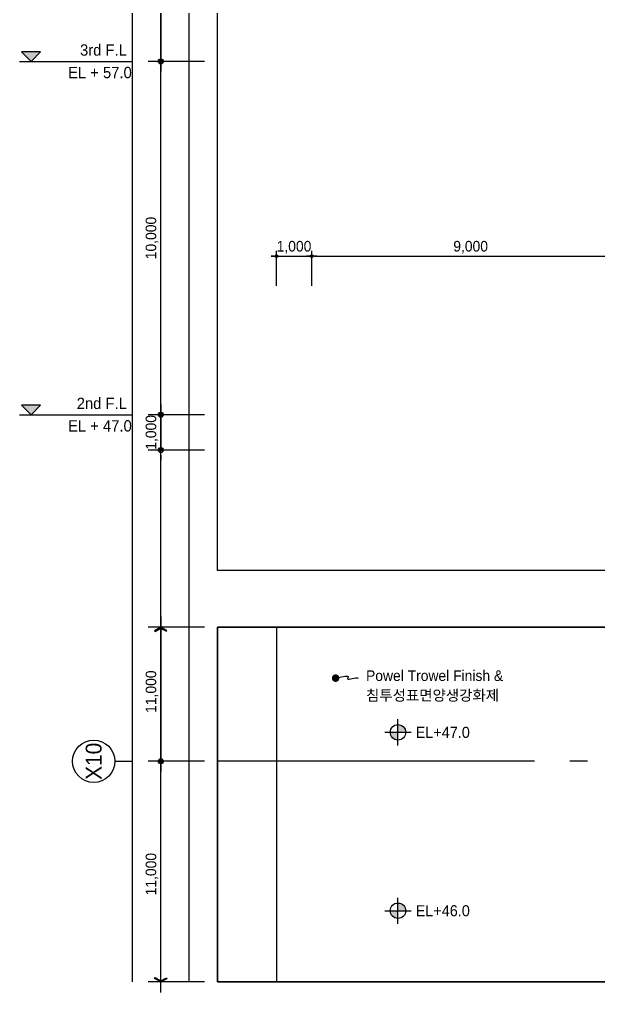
# Model space of a CAD drawing. Header units: millimetres. Extents: x 2569 to 248884, y 2561 to 56321.
# Drawn here: x 86569 to 102964, y 2961 to 30498 of the extents above; entities that cross this region are included whole.
import ezdxf
from ezdxf.enums import TextEntityAlignment as Align
from ezdxf.xclip import XClip

# ---------------------------------------------------------------- set-up
doc = ezdxf.new("R2010")
doc.units = ezdxf.units.MM
doc.linetypes.add('CEN', pattern=[35, 30, -2, 1, -2])
for name, color, linetype in [('$ZCDB_AUDIT_GENERATED_600D18', 7, 'Continuous'), ('4A.TEC CEN', 1, 'CEN'), ('4A.TEC TEXT', 7, 'Continuous'), ('4A.TEC TEXT 1', 3, 'Continuous'), ('4A.TEC TEXT 2', 3, 'Continuous'), ('4A.TEC 심볼', 7, 'Continuous'), ('㈜SE&C DIM', 7, 'Continuous'), ('㈜SE&C 심볼', 7, 'Continuous')]:
    doc.layers.add(name, color=color, linetype=linetype)
doc.layers.add('DEFPOINT', color=135, linetype='Continuous', plot=False)
doc.styles.add('ARTINT-A1.$0$돋움', font='')
doc.styles.add('GHS', font='malgun.ttf')
doc.styles.add('SAMOO', font='')
doc.styles.add('나눔고딕', font='')
doc.styles.add('돋움', font='')
doc.styles.add('울릉도L', font='')
doc.styles.get('ARTINT-A1.$0$돋움').set_extended_font_data('Dotum')
doc.styles.get('SAMOO').set_extended_font_data('Dotum')
doc.styles.get('나눔고딕').set_extended_font_data('Dotum')
doc.styles.get('돋움').set_extended_font_data('Dotum')
doc.styles.get('울릉도L').set_extended_font_data('Dotum')
doc.dimstyles.new('DIM_600(외부치수)', dxfattribs={"dimscale": 400, "dimtxt": 3.3, "dimasz": 1, "dimexe": 2, "dimexo": 2, "dimgap": 1, "dimtad": 1, "dimdec": 0, "dimdsep": 46, "dimlunit": 6, "dimtxsty": '나눔고딕', "dimblk1": 'DIMDOT', "dimblk2": 'DIMDOT', "dimsah": 1, "dimcen": 2.5, "dimdle": 1.5, "dimclrd": 8, "dimclre": 8, "dimclrt": 3, "dimadec": 0, "dimazin": 0, "dimtfac": 1, "dimtdec": 0, "dimtix": 1, "dimtmove": 2, "dimatfit": 3, "dimldrblk": 'DIMDOT', "dimfxl": 1, "dimtvp": 1, "dimtolj": 1, "dimtzin": 0, "dimarcsym": 0})

# ---------------------------------------------------------------- blocks, each defined once
blk = doc.blocks.new('dwgFD3B')
at = {"layer": '4A.TEC CEN', "color": 250, "ltscale": 500}
blk.add_line((49194.51, -125936.83, -3333.33), (358000, -125936.83, -3333.33), dxfattribs=at)
at = {"layer": '4A.TEC CEN', "color": 250, "ltscale": 500, "elevation": 11665.32}
blk.add_lwpolyline([(281307.63, -39163.16), (281307.63, -267000)], dxfattribs=at)
blk = doc.blocks.new('ccs122')
at = {"layer": '4A.TEC 심볼'}
blk.add_line((0, 8), (0, 3), dxfattribs=at)
blk.add_circle((0, 14), 6, dxfattribs=at)
at = {"layer": '4A.TEC TEXT 2', "color": 3, "style": 'GHS'}
blk.add_attdef('NO', text='', height=4.5, dxfattribs=at).set_placement((-0.01, 14.02), align=Align.MIDDLE_CENTER)
blk = doc.blocks.new('DIMDOT')
at = {"color": 0}
blk.add_line((-2, 0), (2, 0), dxfattribs=at)
for radius in [0.5, 0.25]:
    blk.add_circle((0, 0), radius, dxfattribs=at)
blk = doc.blocks.new('*D26')
at = {"layer": '$ZCDB_AUDIT_GENERATED_600D18', "color": 8, "lineweight": -2, "transparency": 16777216}
for p, q in [((90572, 13601), (90572, 9649)), ((91812, 13301), (90212, 13301)), ((91812, 9505), (90212, 9505))]:
    blk.add_line(p, q, dxfattribs=at)
at = {"layer": 'Defpoints', "color": 0, "transparency": 16777216}
for p in [(92172, 13301), (90572, 9505), (92172, 9505, -5000)]:
    blk.add_point(p, dxfattribs=at)
at = {"layer": '$ZCDB_AUDIT_GENERATED_600D18', "color": 8, "lineweight": -2, "transparency": 16777216, "xscale": 144, "yscale": 144, "zscale": 144, "rotation": 270}
blk.add_blockref('DIMDOT', (90572, 9505), dxfattribs=at)
at = {"layer": '$ZCDB_AUDIT_GENERATED_600D18', "color": 3, "transparency": 16777216, "insert": (90320, 11475), "char_height": 300, "attachment_point": 5, "rotation": 90, "style": '나눔고딕'}
blk.add_mtext('\\A1;11,000', dxfattribs=at)
blk = doc.blocks.new('_None')
blk = doc.blocks.new('*D25')
at = {"layer": '$ZCDB_AUDIT_GENERATED_600D18', "color": 8, "lineweight": -2, "transparency": 16777216}
for p, q in [((91812, 9505), (90212, 9505)), ((90572, 2961), (90572, 9361)), ((91812, 3261), (90212, 3261))]:
    blk.add_line(p, q, dxfattribs=at)
at = {"layer": 'Defpoints', "color": 0, "transparency": 16777216}
for p in [(90572, 9505), (92172, 9505, -5000), (92172, 3261)]:
    blk.add_point(p, dxfattribs=at)
at = {"layer": '$ZCDB_AUDIT_GENERATED_600D18', "color": 8, "lineweight": -2, "transparency": 16777216, "xscale": 144, "yscale": 144, "zscale": 144, "rotation": 90}
blk.add_blockref('DIMDOT', (90572, 9505), dxfattribs=at)
at = {"layer": '$ZCDB_AUDIT_GENERATED_600D18', "color": 3, "transparency": 16777216, "insert": (90320, 6311), "char_height": 300, "attachment_point": 5, "rotation": 90, "style": '나눔고딕'}
blk.add_mtext('\\A1;11,000', dxfattribs=at)
blk = doc.blocks.new('*D67')
at = {"layer": 'Defpoints', "color": 0, "transparency": 16777216}
for p in [(103843, 23799), (94843, 22813), (103843, 22813)]:
    blk.add_point(p, dxfattribs=at)
at = {"layer": '㈜SE&C DIM', "color": 8, "lineweight": -2, "transparency": 16777216}
for p, q in [((94843, 22963), (94843, 23949)), ((94918, 23799), (103768, 23799)), ((103843, 22963), (103843, 23949))]:
    blk.add_line(p, q, dxfattribs=at)
at = {"layer": '㈜SE&C DIM', "color": 8, "lineweight": -2, "transparency": 16777216, "xscale": 75, "yscale": 75, "zscale": 75, "rotation": 180}
blk.add_blockref('DIMDOT', (94843, 23799), dxfattribs=at)
at = {"layer": '㈜SE&C DIM', "color": 8, "lineweight": -2, "transparency": 16777216, "xscale": 75, "yscale": 75, "zscale": 75}
blk.add_blockref('DIMDOT', (103843, 23799), dxfattribs=at)
at = {"layer": '㈜SE&C DIM', "color": 3, "transparency": 16777216, "insert": (99343, 24053), "char_height": 300, "attachment_point": 5, "style": '나눔고딕'}
blk.add_mtext('\\A1;9,000', dxfattribs=at)
blk = doc.blocks.new('*D66')
at = {"layer": 'Defpoints', "color": 0, "transparency": 16777216}
for p in [(94843, 23799), (93843, 22813), (94843, 22813)]:
    blk.add_point(p, dxfattribs=at)
at = {"layer": '㈜SE&C DIM', "color": 8, "lineweight": -2, "transparency": 16777216}
for p, q in [((93768, 23799), (93693, 23799)), ((93843, 22963), (93843, 23949)), ((93843, 23799), (94843, 23799)), ((94843, 22963), (94843, 23949)), ((94918, 23799), (94993, 23799))]:
    blk.add_line(p, q, dxfattribs=at)
at = {"layer": '㈜SE&C DIM', "color": 8, "lineweight": -2, "transparency": 16777216, "xscale": 75, "yscale": 75, "zscale": 75}
blk.add_blockref('DIMDOT', (93843, 23799), dxfattribs=at)
at = {"layer": '㈜SE&C DIM', "color": 8, "lineweight": -2, "transparency": 16777216, "xscale": 75, "yscale": 75, "zscale": 75, "rotation": 180}
blk.add_blockref('DIMDOT', (94843, 23799), dxfattribs=at)
at = {"layer": '㈜SE&C DIM', "color": 3, "transparency": 16777216, "insert": (94343, 24053), "char_height": 300, "attachment_point": 5, "style": '나눔고딕'}
blk.add_mtext('\\A1;1,000', dxfattribs=at)
blk = doc.blocks.new('*D78')
at = {"layer": '$ZCDB_AUDIT_GENERATED_600D18', "color": 8, "lineweight": -2, "transparency": 16777216}
for p, q in [((91812, 29313), (90212, 29313)), ((90572, 19457), (90572, 29169)), ((91812, 19313), (90212, 19313))]:
    blk.add_line(p, q, dxfattribs=at)
at = {"layer": 'Defpoints', "color": 0, "transparency": 16777216}
for p in [(90572, 29313), (92172, 29313), (92172, 19313)]:
    blk.add_point(p, dxfattribs=at)
at = {"layer": '$ZCDB_AUDIT_GENERATED_600D18', "color": 8, "lineweight": -2, "transparency": 16777216, "xscale": 144, "yscale": 144, "zscale": 144}
for p, rotation in [((90572, 29313), 90), ((90572, 19313), 270)]:
    blk.add_blockref('DIMDOT', p, dxfattribs=dict(at, rotation=rotation))
at = {"layer": '$ZCDB_AUDIT_GENERATED_600D18', "color": 3, "transparency": 16777216, "insert": (90320, 24313), "char_height": 300, "attachment_point": 5, "rotation": 90, "style": '나눔고딕'}
blk.add_mtext('\\A1;10,000', dxfattribs=at)
blk = doc.blocks.new('*D79')
at = {"layer": '$ZCDB_AUDIT_GENERATED_600D18', "color": 8, "lineweight": -2, "transparency": 16777216}
for p, q in [((90572, 19457), (90572, 19601)), ((91812, 19313), (90212, 19313)), ((90572, 19313), (90572, 18313)), ((91812, 18313), (90212, 18313)), ((90572, 18169), (90572, 18025))]:
    blk.add_line(p, q, dxfattribs=at)
at = {"layer": 'Defpoints', "color": 0, "transparency": 16777216}
for p in [(92172, 19313), (90572, 18313), (92172, 18313)]:
    blk.add_point(p, dxfattribs=at)
at = {"layer": '$ZCDB_AUDIT_GENERATED_600D18', "color": 8, "lineweight": -2, "transparency": 16777216, "xscale": 144, "yscale": 144, "zscale": 144}
for p, rotation in [((90572, 19313), 270), ((90572, 18313), 90)]:
    blk.add_blockref('DIMDOT', p, dxfattribs=dict(at, rotation=rotation))
at = {"layer": '$ZCDB_AUDIT_GENERATED_600D18', "color": 3, "transparency": 16777216, "insert": (90320, 18813), "char_height": 300, "attachment_point": 5, "rotation": 90, "style": '나눔고딕'}
blk.add_mtext('\\A1;1,000', dxfattribs=at)
blk = doc.blocks.new('*D80')
at = {"layer": '$ZCDB_AUDIT_GENERATED_600D18', "color": 8, "lineweight": -2, "transparency": 16777216}
for p, q in [((91812, 39313), (90212, 39313)), ((90572, 39169), (90572, 29457)), ((91812, 29313), (90212, 29313))]:
    blk.add_line(p, q, dxfattribs=at)
at = {"layer": 'Defpoints', "color": 0, "transparency": 16777216}
for p in [(92172, 39313), (90572, 29313), (92172, 29313)]:
    blk.add_point(p, dxfattribs=at)
at = {"layer": '$ZCDB_AUDIT_GENERATED_600D18', "color": 8, "lineweight": -2, "transparency": 16777216, "xscale": 144, "yscale": 144, "zscale": 144}
for p, rotation in [((90572, 39313), 90), ((90572, 29313), 270)]:
    blk.add_blockref('DIMDOT', p, dxfattribs=dict(at, rotation=rotation))
at = {"layer": '$ZCDB_AUDIT_GENERATED_600D18', "color": 3, "transparency": 16777216, "insert": (90320, 34313), "char_height": 300, "attachment_point": 5, "rotation": 90, "style": '나눔고딕'}
blk.add_mtext('\\A1;10,000', dxfattribs=at)
blk = doc.blocks.new('FL-LEVEL1')
at = {"layer": '4A.TEC 심볼', "linetype": 'ByBlock'}
h = blk.add_hatch(color=256, dxfattribs=at)
h.paths.add_polyline_path([(295, 175), (295, 0), (470, 0, 0.414214)])
h.paths.add_polyline_path([(295, 0), (120, 0, 0.414214), (295, -175)])
for p, q in [((295, -295), (295, 295)), ((0, 0), (590, 0))]:
    blk.add_line(p, q, dxfattribs=at)
blk.add_circle((295, 0), 175, dxfattribs=at)
at = {"layer": '4A.TEC TEXT 2', "color": 3, "linetype": 'ByBlock', "style": 'SAMOO'}
blk.add_attdef('FL', text='', height=250, dxfattribs=at).set_placement((695, 0), align=Align.MIDDLE_LEFT)

msp = doc.modelspace()

# ---------------------------------------------------------------- hatches: boundary and pattern name
at = {"layer": '㈜SE&C 심볼'}
for points in [[(86630.04, 29580.18), (86896.9, 29313.33), (87163.75, 29580.18)], [(86630.04, 19580.18), (86896.9, 19313.33), (87163.75, 19580.18)]]:
    msp.add_hatch(color=256, dxfattribs=at).paths.add_polyline_path(points)

# ---------------------------------------------------------------- linework, layer by layer
at = {"layer": '$ZCDB_AUDIT_GENERATED_600D18'}
for points in [[(90396.39, 13199.59), (90410.69, 13174.81), (90572.81, 13267.09), (90731.91, 13185.77), (90746.21, 13210.55), (90571.6, 13300.75)], [(90396.39, 3361.91), (90410.69, 3386.69), (90572.81, 3294.4), (90731.91, 3375.72), (90746.21, 3350.94), (90571.6, 3260.75)]]:
    msp.add_lwpolyline(points, close=True, dxfattribs=at)
at = {"layer": '4A.TEC 심볼', "color": 1, "const_width": 106.74}
msp.add_lwpolyline([(95467.88, 11858.31, 1), (95574.62, 11858.31, 1)], format="xyb", close=True, dxfattribs=at)
at = {"layer": '4A.TEC 심볼', "color": 1}
msp.add_lwpolyline([(95521.43, 11858.31), (95682.33, 11895.04), (95787.87, 11911.98), (95848.76, 11913.34), (95875.69, 11903.35), (95879.34, 11886.22), (95870.43, 11866.19), (95859.64, 11847.48), (95857.67, 11834.3), (95872.71, 11829.75), (95902.95, 11832.42), (95944.08, 11839.79), (95991.77, 11849.31), (96041.71, 11858.45), (96089.59, 11864.69), (96131.09, 11865.49), (96161.89, 11858.31)], dxfattribs=at)
at = {"layer": 'DEFPOINT'}
for points in [[(89771.6, 3260.75), (89771.6, 54620.75), (119451.6, 54620.75)], [(90571.6, 3260.75), (90571.6, 53820.75), (119451.6, 53820.75)], [(91371.6, 3260.75), (91371.6, 53020.75), (119451.6, 53020.75), (119451.6, 14900.75)]]:
    msp.add_lwpolyline(points, dxfattribs=at)
for points in [[(92171.6, 52220.75), (118651.6, 52220.75), (118651.6, 14900.75), (92171.6, 14900.75)], [(92171.6, 13300.75), (118651.6, 13300.75), (118651.6, 3260.75), (92171.6, 3260.75)]]:
    msp.add_lwpolyline(points, close=True, dxfattribs=at)
at = {"layer": '㈜SE&C 심볼'}
for p, q in [((86569.31, 29313.33), (89771.6, 29313.33)), ((86569.31, 19313.33), (89771.6, 19313.33))]:
    msp.add_line(p, q, dxfattribs=at)
at = {"layer": '㈜SE&C 심볼', "elevation": -14682.47}
for points in [[(86896.9, 29313.33), (87163.75, 29580.18), (86630.04, 29580.18), (86896.9, 29313.33)], [(86896.9, 19313.33), (87163.75, 19580.18), (86630.04, 19580.18), (86896.9, 19313.33)]]:
    msp.add_lwpolyline(points, dxfattribs=at)

# ---------------------------------------------------------------- block references
ref = msp.add_blockref('dwgFD3B', (219779.89, 290812.93, -1666.22), dxfattribs=dict(rotation=270))
XClip(ref).set_block_clipping_path([(277512.1863460331, -127608.2871637391), (287552.1863460331, -101128.2871637391)])
at = {"layer": '4A.TEC 심볼', "color": 3, "linetype": 'ByBlock'}
ref = msp.add_blockref('FL-LEVEL1', (96917.43, 10324.73), dxfattribs=dict(at, xscale=1.250000000000081, yscale=1.250000000000081, zscale=1.250000000000081))
ref.add_attrib('FL', 'EL+47.0', dxfattribs={"layer": '4A.TEC TEXT 1', "color": 3, "linetype": 'ByBlock', "height": 312.5, "style": 'SAMOO'}).set_placement((97786.18, 10324.73), align=Align.MIDDLE_LEFT)
at = {"layer": '4A.TEC 심볼'}
ref = msp.add_blockref('ccs122', (90071.6, 9505.31, -4999.55), dxfattribs=dict(at, xscale=99.99999954993666, yscale=99.99999954993666, zscale=99.99999954993666, rotation=90))
ref.add_attrib('NO', 'X10', dxfattribs={"layer": '0', "color": 3, "height": 450, "rotation": 90, "style": '울릉도L'}).set_placement((88669.81, 9504.69, -6666.22), align=Align.MIDDLE_CENTER)
at = {"layer": '4A.TEC 심볼', "color": 3, "linetype": 'ByBlock'}
ref = msp.add_blockref('FL-LEVEL1', (96917.43, 5275.6), dxfattribs=dict(at, xscale=1.250000000000081, yscale=1.250000000000081, zscale=1.250000000000081))
ref.add_attrib('FL', 'EL+46.0', dxfattribs={"layer": '4A.TEC TEXT 1', "color": 3, "linetype": 'ByBlock', "height": 312.5, "style": 'SAMOO'}).set_placement((97786.18, 5275.6), align=Align.MIDDLE_LEFT)

# ---------------------------------------------------------------- texts
at = {"layer": '4A.TEC TEXT', "style": '돋움'}
for s, p in [('Powel Trowel Finish &', (96382, 11928.31)), ('침투성표면양생강화제', (96382, 11371.22))]:
    msp.add_text(s, height=300, dxfattribs=at).set_placement(p, align=Align.MIDDLE_LEFT)
at = {"layer": '㈜SE&C 심볼', "style": 'ARTINT-A1.$0$돋움'}
for s, p in [('3rd F.L', (89611.49, 29473.44)), ('EL + 57.0', (89749.17, 28836.27)), ('2nd F.L', (89611.49, 19473.44)), ('EL + 47.0', (89749.17, 18836.27))]:
    msp.add_text(s, height=320.229, dxfattribs=at).set_placement(p, align=Align.RIGHT)

# ---------------------------------------------------------------- dimensions: what is measured, and where the dimension line sits
at = {"layer": '$ZCDB_AUDIT_GENERATED_600D18'}
for base, p1, p2, angle, picture, middle in [((90571.6, 29313.33), (92171.6, 39313.33), (92171.6, 29313.33), 270, '*D80', (90320.5, 34313.33)), ((90571.6, 29313.33), (92171.6, 19313.33), (92171.6, 29313.33), 90, '*D78', (90320.5, 24313.33)), ((90571.6, 18313.33), (92171.6, 19313.33), (92171.6, 18313.33), 270, '*D79', (90320.5, 18813.33))]:
    dim = msp.add_linear_dim(base=base, p1=p1, p2=p2, angle=angle, dimstyle='DIM_600(외부치수)', override={"dimscale": 600, "dimtxt": 0.5, "dimasz": 0.24, "dimexe": 0.6, "dimexo": 0.6, "dimgap": 0.12, "dimdec": 1, "dimdle": 0.5}, dxfattribs=at)
    dim.commit()
    dim.dimension.update_dxf_attribs({"geometry": picture, "text_midpoint": middle})
for p1, angle, picture, middle in [((92171.6, 13300.75), 270, '*D26', (90320.5, 11475.03)), ((92171.6, 3260.75), 90, '*D25', (90320.5, 6311.03))]:
    dim = msp.add_linear_dim(base=(90571.6, 9505.31), p1=p1, p2=(92171.6, 9505.31, -4999.55), angle=angle, text='11,000', dimstyle='DIM_600(외부치수)', override={"dimscale": 600, "dimtxt": 0.5, "dimasz": 0.24, "dimexe": 0.6, "dimexo": 0.6, "dimgap": 0.12, "dimdec": 1, "dimblk1": 'None', "dimdle": 0.5}, dxfattribs=at)
    dim.commit()
    dim.dimension.update_dxf_attribs({"geometry": picture, "text_midpoint": middle})
at = {"layer": '㈜SE&C DIM'}
for base, p1, p2, picture, middle in [((94843.05, 23798.59, -11249.76), (93843.05, 22813.33, -11249.76), (94843.05, 22813.33, -11249.76), '*D66', (94343.05, 24052.69, -11249.76)), ((103843.05, 23798.59, -11249.76), (94843.05, 22813.33, -11249.76), (103843.05, 22813.33, -11249.76), '*D67', (99343.05, 24052.69, -11249.76))]:
    dim = msp.add_linear_dim(base=base, p1=p1, p2=p2, dimstyle='DIM_600(외부치수)', override={"dimscale": 75, "dimtxt": 4}, dxfattribs=at)
    dim.commit()
    dim.dimension.update_dxf_attribs({"geometry": picture, "text_midpoint": middle})

doc.saveas('drawing.dxf')
